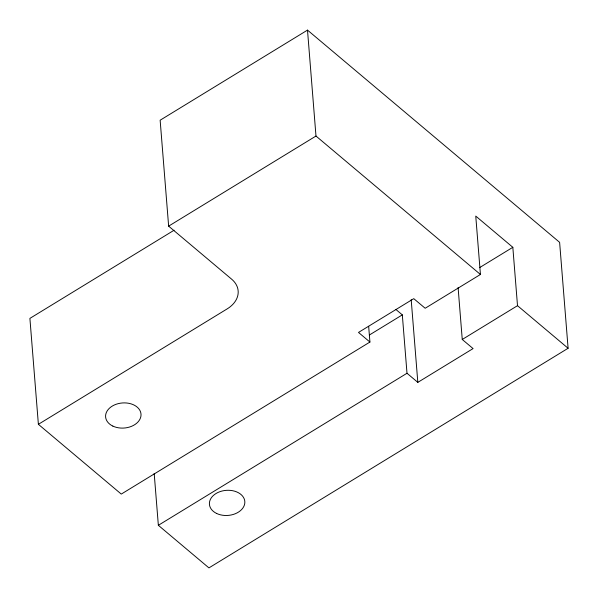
<?xml version="1.0" encoding="UTF-8"?>
<svg xmlns="http://www.w3.org/2000/svg" width="598" height="598" viewBox="0 0 598 598"><rect width="100%" height="100%" fill="white"/><g stroke="black" fill="none" stroke-linecap="round" stroke-linejoin="round"><path stroke-width="0.9" d="M154.187 473.407L158.35 525.306L208.934 567.891L568.1 348.268L559.616 242.34L307.499 30.109L160.144 120.213L168.636 226.141L231.665 279.199A29.608 20.952 -4.6 0 1 227.18 308.882L38.384 424.318L121.274 494.09L369.923 342.049L368.66 326.291M168.636 226.141L315.983 136.038L307.499 30.109M174.085 230.23L29.9 318.39L38.384 424.318M369.646 334.85L402.319 314.877L395.906 309.472M479.678 267.575L512.83 247.303L475.754 216.087L480.433 274.475L425.178 308.262L413.756 298.649L358.501 332.436L369.923 342.049M158.35 525.306L406.999 373.257L402.319 314.877M406.999 373.257L417.823 382.369L473.078 348.582L462.254 339.47L517.509 305.683L512.83 247.303M315.983 136.038L480.433 274.475M517.509 305.683L568.1 348.268M458.098 287.571L462.254 339.47M411.192 299.673L417.823 382.369M216.655 513.473A17.761 12.573 -4.6 0 0 244.746 503.538A17.761 12.573 -4.6 0 0 219.944 491.661A17.761 12.573 -4.6 0 0 216.655 513.473M112.835 426.082A17.761 12.573 -4.6 0 0 140.934 416.148A17.761 12.573 -4.6 0 0 116.132 404.27A17.761 12.573 -4.6 0 0 112.835 426.082"/></g></svg>
